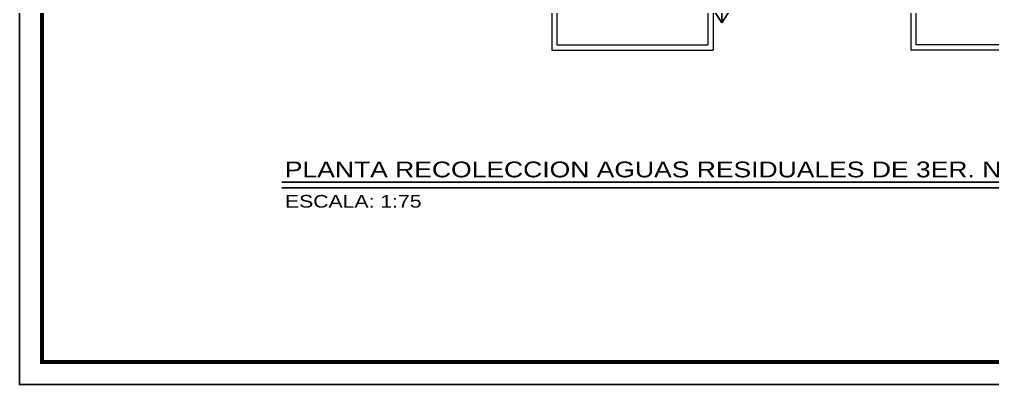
# Model space of a CAD drawing. Header units: feet. Extents: x 1019 to 2236, y -546 to 122.
# Drawn here: x 1054.27 to 1072.97, y -28.12 to -21.11 of the extents above; entities that cross this region are included whole.
import ezdxf

# ---------------------------------------------------------------- set-up
doc = ezdxf.new("R2010")
doc.units = ezdxf.units.FT
doc.header["$LTSCALE"] = 0.05
doc.header["$MEASUREMENT"] = 0
for name, color, linetype in [('MARCO', 1, 'Continuous'), ('TEXTO', 2, 'Continuous'), ('textos', 7, 'Continuous'), ('TEXXT', 2, 'Continuous')]:
    doc.layers.add(name, color=color, linetype=linetype)
doc.layers.add('P-SANR-FIXT', color=8, linetype='Continuous', lineweight=9)
doc.styles.add('DAMIAN', font='arial.ttf', dxfattribs={"height": 0.12})

msp = doc.modelspace()

# ---------------------------------------------------------------- linework, layer by layer
at = {"layer": 'MARCO'}
msp.add_lwpolyline([(1054.272, 13.877), (1118.772, 13.877), (1118.772, -28.123), (1054.272, -28.123)], close=True, dxfattribs=at)
at = {"layer": 'MARCO', "const_width": 0.075}
msp.add_lwpolyline([(1111.6, 13.443), (1054.706, 13.443), (1054.706, -27.689), (1111.6, -27.689)], close=True, dxfattribs=at)
at = {"layer": 'P-SANR-FIXT'}
for p, q in [((1067.498, -20.153), (1067.498, -21.603)), ((1067.598, -20.153), (1067.598, -21.703)), ((1071.398, -20.153), (1071.398, -21.703)), ((1071.498, -20.153), (1071.498, -21.603)), ((1064.498, -20.353), (1064.498, -21.703)), ((1064.598, -20.353), (1064.598, -21.603)), ((1064.598, -21.603), (1067.498, -21.603)), ((1074.398, -21.603), (1071.498, -21.603)), ((1064.498, -21.703), (1067.598, -21.703)), ((1074.498, -21.703), (1071.398, -21.703))]:
    msp.add_line(p, q, dxfattribs=at)
at = {"layer": 'TEXTO', "color": 2}
for p, q in [((1067.766, -20.089), (1067.766, -21.177)), ((1067.766, -21.177), (1067.607, -20.928)), ((1067.766, -21.177), (1067.926, -20.928))]:
    msp.add_line(p, q, dxfattribs=at)
at = {"layer": 'TEXXT', "color": 4}
msp.add_line((1059.311, -24.236), (1079.767, -24.236), dxfattribs=at)
at = {"layer": 'TEXXT', "color": 3}
msp.add_line((1059.311, -24.345), (1078.332, -24.345), dxfattribs=at)

# ---------------------------------------------------------------- texts
at = {"layer": 'textos', "color": 7, "style": 'DAMIAN', "width": 1.2}
for s, height, p in [('PLANTA RECOLECCION AGUAS RESIDUALES DE 3ER. NIVEL, BLOQUE B  ', 0.30347, (1059.371, -24.145)), (' ESCALA: 1:75', 0.24277, (1059.261, -24.726))]:
    msp.add_text(s, height=height, dxfattribs=at).set_placement(p)

doc.saveas('drawing.dxf')
